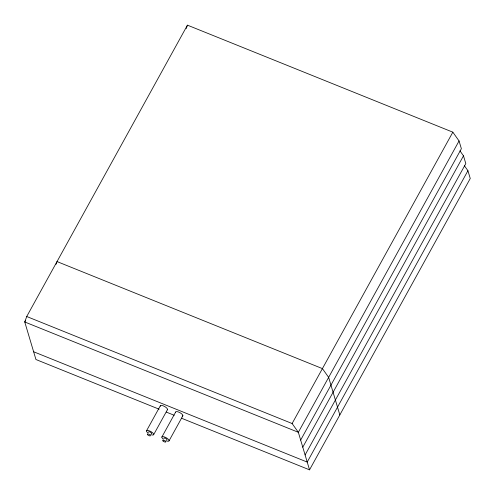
<?xml version="1.0" encoding="UTF-8"?>
<svg xmlns="http://www.w3.org/2000/svg" width="495" height="495" viewBox="0 0 495 495"><rect width="100%" height="100%" fill="white"/><g stroke="black" fill="none" stroke-linecap="round" stroke-linejoin="round"><path stroke-width="0.74" d="M300.657 440.074L461.371 148.717L459.057 140.945L452.838 132.171L187.444 25.152L26.724 316.509L24.75 321.973L35.943 359.519L159.13 409.198M56.034 264.311L57.024 261.577L322.418 368.602L328.643 377.376L339.836 414.921M186.207 28.568L187.444 25.152M25.486 320.642L24.75 321.973L298.343 432.302L309.536 469.848L181.331 418.151M146.483 430.867L160.293 405.838M153.691 434.598L167.502 409.569M161.859 437.06L175.663 412.032M169.061 440.798L182.872 415.769M459.057 140.945L298.343 432.302L292.118 423.528L452.838 132.171M302.779 447.195L463.493 155.838L459.942 150.82M305.093 454.961L465.814 163.604L463.493 155.838M464.378 165.714L467.936 170.726L307.216 462.082L33.629 351.753M309.536 469.848L470.25 178.491L467.936 170.726M26.724 316.509L292.118 423.528M166.295 412.088L174.172 415.262M163.307 439.189A4.071 1.405 28.9 0 1 163.202 436.633A4.071 1.405 28.9 0 1 168.783 439.857A4.071 1.405 28.9 0 1 165.998 440.742M175.682 412.453A4.071 1.405 28.9 0 1 180.137 412.781A4.071 1.405 28.9 0 1 182.185 416.202M147.937 432.989A4.071 1.405 28.9 0 1 147.826 430.44A4.071 1.405 28.9 0 1 153.413 433.657A4.071 1.405 28.9 0 1 150.629 434.542M164.043 438.533A1.739 0.6 28.9 0 1 165.633 438.341A1.739 0.6 28.9 0 1 166.704 439.913M148.667 432.333A1.739 0.6 28.9 0 1 150.263 432.141A1.739 0.6 28.9 0 1 151.334 433.713M160.312 406.259A4.071 1.405 28.9 0 1 164.303 406.327A4.071 1.405 28.9 0 1 167.273 409.86M163.041 440.971A1.739 0.6 28.9 0 0 165.695 442.041A1.739 0.6 28.9 0 0 164.018 440.346A1.739 0.6 28.9 0 0 163.041 440.971M147.671 434.777A1.739 0.6 28.9 0 0 150.325 435.848A1.739 0.6 28.9 0 0 148.649 434.146A1.739 0.6 28.9 0 0 147.671 434.777"/></g></svg>
